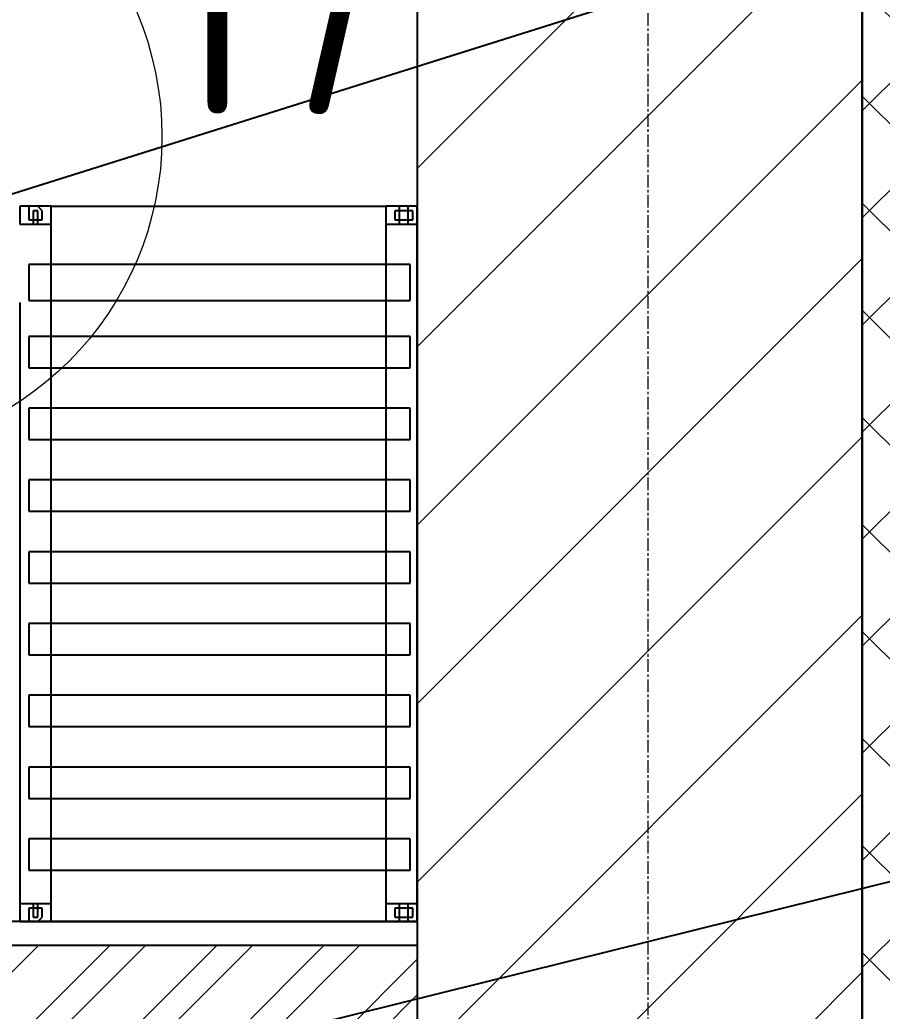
# Model space of a CAD drawing. Header units: millimetres. Extents: x -10178924 to 11692288, y -947381 to 58396.
# Drawn here: x 772346 to 773431, y -882212 to -880964 of the extents above; entities that cross this region are included whole.
import ezdxf
from ezdxf import colors
from ezdxf.entities.mleader import LeaderData, LeaderLine
from ezdxf.math import Vec2, Vec3

# ---------------------------------------------------------------- set-up
doc = ezdxf.new("R2010")
doc.units = ezdxf.units.MM
doc.linetypes.add('осевая', pattern=[50.8, 31.75, -6.35, 6.35, -6.35])
for name, color, linetype in [('_надписи канализация', 7, 'Continuous'), ('PDF _Марки помещений', 5, 'Continuous'), ('ВК_Выноски', 7, 'Continuous'), ('Стены внутр.1', 7, 'Continuous'), ('ТХ пищеблок новое 12.09', 252, 'Continuous')]:
    doc.layers.add(name, color=color, linetype=linetype)
for name, color, linetype, lineweight in [('Отделка СТЕН', 6, 'Continuous', 13), ('Перегородки', 162, 'Continuous', 9), ('Размеры осевые', 153, 'Continuous', 9), ('Стены.1', 7, 'Continuous', 25), ('ШТРИХОВКА', 252, 'Continuous', 15)]:
    doc.layers.add(name, color=color, linetype=linetype, lineweight=lineweight)
doc.styles.add('GOST-2.304_Type-B', font='GOST_Common.ttf')
doc.styles.add('ISOCPEUR', font='isocpeui.ttf', dxfattribs={"width": 0.9})

# ---------------------------------------------------------------- blocks, each defined once
blk = doc.blocks.new('_None')
blk = doc.blocks.new('A$C5282721b')
at = {"layer": 'Отделка СТЕН', "true_color": 0x000000, "transparency": 33554687}
h = blk.add_hatch(dxfattribs=at)
h.set_pattern_fill('ANSI37', color=18, scale=30)
h.set_pattern_definition([(45, (-41798992.71, -985532.45), (-67.3519209, 67.3519209), []), (135, (-41798992.71, -985532.45), (-67.3519209, -67.3519209), [])])
h.paths.add_polyline_path([(54269.391, 398.057), (54419.391, 398.057), (54419.391, -10916.943), (54269.391, -10916.943)])
at = {"layer": 'Перегородки', "lineweight": 20, "true_color": 0x000000, "transparency": 33554687}
h = blk.add_hatch(dxfattribs=at)
h.set_pattern_fill('ANSI32', color=18, scale=10)
h.set_pattern_definition([(45, (-2681.59, 241515.3), (-67.35192, 67.35192), []), (45, (-2636.69, 241515.3), (-67.35192, 67.35192), [])])
h.paths.add_polyline_path([(51123.735, -5559.958), (51003.735, -5559.958), (51003.735, -5660.061), (51123.735, -5660.061)])
h.paths.add_polyline_path([(51123.735, -3640.061), (53709.391, -3640.061), (53709.391, -3520.061), (51003.735, -3520.061), (51003.735, -4074.958), (51123.735, -4074.958)])
at = {"layer": 'ШТРИХОВКА', "ltscale": 100, "true_color": 0x000000, "transparency": 33554687}
h = blk.add_hatch(dxfattribs=at)
h.set_pattern_fill('ANSI31', color=18, scale=50)
h.set_pattern_definition([(45, (-79853.01, 26279.86), (-112.2532, 112.2532), [])])
h.paths.add_polyline_path([(54269.391, -3939.953), (54269.391, 398.057), (51072.983, 398.057), (51081.553, -161.943), (53709.571, -162.311), (53709.571, -3940.43)])
h.paths.add_polyline_path([(30340.503, -4591.943), (29940.503, -4591.943), (29940.683, -5161.423), (30340.683, -5161.423)])
h.paths.add_polyline_path([(29940.503, -3521.943), (30340.503, -3521.908), (30340.683, -162.311), (50990.793, -161.943), (51100, -161.943), (51100, 398.057), (29940.503, 398.057)])
at = {"layer": 'PDF _Марки помещений', "color": 18, "lineweight": 9, "true_color": 0x000000, "transparency": 33554687}
blk.add_circle((52988.215, -2502.233), 400.064, dxfattribs=at)
at = {"layer": 'Перегородки', "color": 18, "linetype": 'Continuous', "lineweight": 25, "true_color": 0x000000, "transparency": 33554687}
for p, q in [((53709.391, -3490.061), (52009.391, -3490.061)), ((53709.391, -3520.061), (51003.735, -3520.061))]:
    blk.add_line(p, q, dxfattribs=at)
at = {"layer": 'Размеры осевые', "color": 251, "linetype": 'осевая', "ltscale": 0.5, "transparency": 33554687}
blk.add_line((54000, -19000), (54000, 1500), dxfattribs=at)
at = {"layer": 'Стены внутр.1', "color": 18, "true_color": 0x000000, "transparency": 33554687}
blk.add_line((53709.391, -3383.387), (53709.391, -3533.387), dxfattribs=at)
at = {"layer": 'Стены.1', "color": 18, "linetype": 'Continuous', "true_color": 0x000000, "transparency": 33554687}
blk.add_line((54269.391, -3939.953), (54269.391, 308.057), dxfattribs=at)
at = {"layer": 'Стены.1', "color": 18, "linetype": 'Continuous', "true_color": 0x000000, "transparency": 33554687, "flags": 128}
for points in [[(54269.391, 398.057), (54269.391, -3939.953)], [(53709.391, -161.943), (53709.391, -3383.387)], [(53709.391, -3533.387), (53709.391, -3791.483)]]:
    blk.add_lwpolyline(points, dxfattribs=at)
at = {"layer": 'ТХ пищеблок новое 12.09', "transparency": 33554687}
for p, q in [((53209.391, -2590.061), (53209.391, -2612.636)), ((53248.897, -2590.061), (53209.391, -2590.061)), ((53226.322, -2590.061), (53220.679, -2590.061)), ((53220.679, -2590.061), (53220.679, -2595.705)), ((53231.966, -2590.061), (53226.322, -2590.061)), ((53226.322, -2590.061), (53226.322, -2590.061)), ((53226.322, -2590.061), (53226.322, -2590.061)), ((53226.322, -2590.061), (53226.322, -2590.061)), ((53226.322, -2590.061), (53226.322, -2590.061)), ((53226.322, -2590.061), (53226.322, -2590.061)), ((53226.322, -2590.061), (53226.322, -2590.061)), ((53226.322, -2590.061), (53226.322, -2590.061)), ((53226.322, -2590.061), (53226.322, -2590.061)), ((53237.61, -2595.705), (53231.966, -2590.061)), ((53231.966, -2590.061), (53231.966, -2590.061)), ((53231.966, -2590.061), (53231.966, -2590.061)), ((53231.966, -2590.061), (53231.966, -2590.061)), ((53231.966, -2590.061), (53231.966, -2590.061)), ((53231.966, -2590.061), (53231.966, -2590.061)), ((53231.966, -2590.061), (53231.966, -2590.061)), ((53231.966, -2590.061), (53231.966, -2590.061)), ((53231.966, -2590.061), (53231.966, -2590.061)), ((53248.897, -2612.636), (53248.897, -2590.061)), ((53248.897, -2590.061), (53669.885, -2590.061)), ((53669.885, -2590.061), (53669.885, -2612.636)), ((53709.391, -2590.061), (53669.885, -2590.061)), ((53692.46, -2590.061), (53686.816, -2590.061)), ((53686.816, -2590.061), (53686.816, -2590.061)), ((53686.816, -2590.061), (53686.816, -2590.061)), ((53686.816, -2590.061), (53686.816, -2590.061)), ((53686.816, -2590.061), (53686.816, -2590.061)), ((53686.816, -2590.061), (53686.816, -2590.061)), ((53686.816, -2590.061), (53686.816, -2595.705)), ((53698.104, -2590.061), (53692.46, -2590.061)), ((53692.46, -2590.061), (53692.46, -2590.061)), ((53692.46, -2590.061), (53692.46, -2590.061)), ((53692.46, -2590.061), (53692.46, -2590.061)), ((53692.46, -2590.061), (53692.46, -2590.061)), ((53692.46, -2590.061), (53692.46, -2590.061)), ((53692.46, -2590.061), (53692.46, -2590.061)), ((53692.46, -2590.061), (53692.46, -2590.061)), ((53692.46, -2590.061), (53692.46, -2590.061)), ((53698.104, -2595.705), (53698.104, -2590.061)), ((53698.104, -2590.061), (53698.104, -2590.061)), ((53698.104, -2590.061), (53698.104, -2590.061)), ((53698.104, -2590.061), (53698.104, -2590.061)), ((53709.391, -2612.636), (53709.391, -2590.061)), ((53220.679, -2595.705), (53220.679, -2595.705)), ((53220.679, -2595.705), (53220.679, -2595.705)), ((53220.679, -2595.705), (53220.679, -2595.705)), ((53220.679, -2595.705), (53220.679, -2595.705)), ((53220.679, -2595.705), (53220.679, -2595.705)), ((53220.679, -2595.705), (53220.679, -2595.705)), ((53220.679, -2595.705), (53220.679, -2595.705)), ((53220.679, -2595.705), (53220.679, -2595.705)), ((53220.679, -2595.705), (53220.679, -2595.705)), ((53220.679, -2595.705), (53220.679, -2595.705)), ((53220.679, -2595.705), (53220.679, -2601.349)), ((53220.679, -2601.349), (53220.679, -2601.349)), ((53220.679, -2601.349), (53220.679, -2601.349)), ((53220.679, -2601.349), (53220.679, -2601.349)), ((53220.679, -2601.349), (53220.679, -2601.349)), ((53220.679, -2601.349), (53220.679, -2601.349)), ((53220.679, -2601.349), (53220.679, -2601.349)), ((53220.679, -2601.349), (53220.679, -2601.349)), ((53220.679, -2601.349), (53220.679, -2606.992)), ((53231.966, -2595.705), (53226.322, -2595.705)), ((53226.322, -2595.705), (53226.322, -2595.705)), ((53226.322, -2595.705), (53226.322, -2595.705)), ((53226.322, -2595.705), (53226.322, -2595.705)), ((53226.322, -2595.705), (53226.322, -2595.705)), ((53226.322, -2595.705), (53226.322, -2595.705)), ((53226.322, -2595.705), (53226.322, -2595.705)), ((53226.322, -2595.705), (53226.322, -2595.705)), ((53226.322, -2595.705), (53226.322, -2595.705)), ((53226.322, -2595.705), (53226.322, -2595.705)), ((53226.322, -2595.705), (53226.322, -2595.705)), ((53226.322, -2595.705), (53226.322, -2595.705)), ((53226.322, -2595.705), (53226.322, -2595.705)), ((53226.322, -2595.705), (53226.322, -2595.705)), ((53226.322, -2595.705), (53226.322, -2595.705)), ((53226.322, -2595.705), (53226.322, -2595.705)), ((53226.322, -2595.705), (53226.322, -2601.349)), ((53226.322, -2601.349), (53226.322, -2601.349)), ((53226.322, -2601.349), (53226.322, -2601.349)), ((53226.322, -2601.349), (53226.322, -2601.349)), ((53226.322, -2601.349), (53226.322, -2601.349)), ((53226.322, -2601.349), (53226.322, -2601.349)), ((53226.322, -2601.349), (53226.322, -2601.349)), ((53226.322, -2601.349), (53226.322, -2601.349)), ((53226.322, -2601.349), (53226.322, -2601.349)), ((53226.322, -2601.349), (53226.322, -2601.349)), ((53226.322, -2601.349), (53226.322, -2601.349)), ((53226.322, -2601.349), (53226.322, -2601.349)), ((53226.322, -2601.349), (53226.322, -2601.349)), ((53226.322, -2601.349), (53226.322, -2601.349)), ((53226.322, -2601.349), (53226.322, -2601.349)), ((53226.322, -2601.349), (53226.322, -2601.349)), ((53226.322, -2601.349), (53226.322, -2601.349)), ((53226.322, -2601.349), (53226.322, -2601.349)), ((53226.322, -2601.349), (53226.322, -2601.349)), ((53226.322, -2601.349), (53226.322, -2606.992)), ((53231.966, -2601.349), (53231.966, -2595.705)), ((53231.966, -2595.705), (53231.966, -2595.705)), ((53231.966, -2595.705), (53231.966, -2595.705)), ((53231.966, -2595.705), (53231.966, -2595.705)), ((53231.966, -2595.705), (53231.966, -2595.705)), ((53231.966, -2595.705), (53231.966, -2595.705)), ((53231.966, -2595.705), (53231.966, -2595.705)), ((53231.966, -2595.705), (53231.966, -2595.705)), ((53231.966, -2595.705), (53231.966, -2595.705)), ((53231.966, -2595.705), (53231.966, -2595.705)), ((53231.966, -2595.705), (53231.966, -2595.705)), ((53231.966, -2595.705), (53231.966, -2595.705)), ((53231.966, -2595.705), (53231.966, -2595.705)), ((53231.966, -2595.705), (53231.966, -2595.705)), ((53231.966, -2595.705), (53231.966, -2595.705)), ((53231.966, -2601.349), (53231.966, -2601.349)), ((53231.966, -2601.349), (53231.966, -2601.349)), ((53231.966, -2601.349), (53231.966, -2601.349)), ((53231.966, -2601.349), (53231.966, -2601.349)), ((53231.966, -2601.349), (53231.966, -2601.349)), ((53231.966, -2601.349), (53231.966, -2601.349)), ((53231.966, -2601.349), (53231.966, -2601.349)), ((53231.966, -2601.349), (53231.966, -2601.349)), ((53231.966, -2606.992), (53231.966, -2601.349)), ((53231.966, -2601.349), (53231.966, -2601.349)), ((53231.966, -2601.349), (53231.966, -2601.349)), ((53231.966, -2601.349), (53231.966, -2601.349)), ((53231.966, -2601.349), (53231.966, -2601.349)), ((53231.966, -2601.349), (53231.966, -2601.349)), ((53231.966, -2601.349), (53231.966, -2601.349)), ((53231.966, -2601.349), (53231.966, -2601.349)), ((53231.966, -2601.349), (53231.966, -2601.349)), ((53231.966, -2601.349), (53231.966, -2601.349)), ((53231.966, -2601.349), (53231.966, -2601.349)), ((53237.61, -2601.349), (53237.61, -2595.705)), ((53237.61, -2595.705), (53237.61, -2595.705)), ((53237.61, -2595.705), (53237.61, -2595.705)), ((53237.61, -2595.705), (53237.61, -2595.705)), ((53237.61, -2595.705), (53237.61, -2595.705)), ((53237.61, -2595.705), (53237.61, -2595.705)), ((53237.61, -2595.705), (53237.61, -2595.705)), ((53237.61, -2595.705), (53237.61, -2595.705)), ((53237.61, -2595.705), (53237.61, -2595.705)), ((53237.61, -2595.705), (53237.61, -2595.705)), ((53237.61, -2595.705), (53237.61, -2595.705)), ((53237.61, -2601.349), (53237.61, -2601.349)), ((53237.61, -2601.349), (53237.61, -2601.349)), ((53237.61, -2601.349), (53237.61, -2601.349)), ((53237.61, -2606.992), (53237.61, -2601.349)), ((53237.61, -2601.349), (53237.61, -2601.349)), ((53237.61, -2601.349), (53237.61, -2601.349)), ((53237.61, -2601.349), (53237.61, -2601.349)), ((53237.61, -2601.349), (53237.61, -2601.349)), ((53686.816, -2595.705), (53681.173, -2595.705)), ((53681.173, -2595.705), (53681.173, -2595.705)), ((53681.173, -2595.705), (53681.173, -2595.705)), ((53681.173, -2595.705), (53681.173, -2595.705)), ((53681.173, -2595.705), (53681.173, -2595.705)), ((53681.173, -2595.705), (53681.173, -2595.705)), ((53681.173, -2595.705), (53681.173, -2601.349)), ((53681.173, -2601.349), (53681.173, -2601.349)), ((53681.173, -2601.349), (53681.173, -2601.349)), ((53681.173, -2601.349), (53681.173, -2601.349)), ((53681.173, -2601.349), (53681.173, -2601.349)), ((53681.173, -2601.349), (53681.173, -2601.349)), ((53681.173, -2601.349), (53681.173, -2601.349)), ((53681.173, -2601.349), (53681.173, -2601.349)), ((53681.173, -2601.349), (53681.173, -2606.992)), ((53692.46, -2595.705), (53686.816, -2595.705)), ((53686.816, -2595.705), (53686.816, -2595.705)), ((53686.816, -2595.705), (53686.816, -2595.705)), ((53686.816, -2595.705), (53686.816, -2595.705)), ((53686.816, -2595.705), (53686.816, -2595.705)), ((53686.816, -2595.705), (53686.816, -2595.705)), ((53686.816, -2595.705), (53686.816, -2595.705)), ((53686.816, -2595.705), (53686.816, -2595.705)), ((53686.816, -2595.705), (53686.816, -2601.349)), ((53686.816, -2595.705), (53686.816, -2595.705)), ((53686.816, -2595.705), (53686.816, -2595.705)), ((53686.816, -2595.705), (53686.816, -2595.705)), ((53686.816, -2595.705), (53686.816, -2595.705)), ((53686.816, -2601.349), (53686.816, -2601.349)), ((53686.816, -2601.349), (53686.816, -2601.349)), ((53686.816, -2601.349), (53686.816, -2601.349)), ((53686.816, -2601.349), (53686.816, -2601.349)), ((53686.816, -2601.349), (53686.816, -2601.349)), ((53686.816, -2601.349), (53686.816, -2601.349)), ((53686.816, -2601.349), (53686.816, -2601.349)), ((53686.816, -2601.349), (53686.816, -2601.349)), ((53686.816, -2601.349), (53686.816, -2601.349)), ((53686.816, -2601.349), (53686.816, -2601.349)), ((53686.816, -2601.349), (53686.816, -2601.349)), ((53686.816, -2601.349), (53686.816, -2601.349)), ((53686.816, -2601.349), (53686.816, -2601.349)), ((53686.816, -2601.349), (53686.816, -2601.349)), ((53686.816, -2601.349), (53686.816, -2601.349)), ((53686.816, -2601.349), (53686.816, -2601.349)), ((53686.816, -2601.349), (53686.816, -2601.349)), ((53686.816, -2601.349), (53686.816, -2601.349)), ((53686.816, -2601.349), (53686.816, -2606.992)), ((53698.104, -2595.705), (53692.46, -2595.705)), ((53692.46, -2595.705), (53692.46, -2595.705)), ((53692.46, -2595.705), (53692.46, -2595.705)), ((53692.46, -2595.705), (53692.46, -2595.705)), ((53692.46, -2595.705), (53692.46, -2595.705)), ((53692.46, -2595.705), (53692.46, -2595.705)), ((53692.46, -2595.705), (53692.46, -2595.705)), ((53692.46, -2595.705), (53692.46, -2595.705)), ((53692.46, -2595.705), (53692.46, -2595.705)), ((53692.46, -2595.705), (53692.46, -2595.705)), ((53692.46, -2595.705), (53692.46, -2595.705)), ((53692.46, -2595.705), (53692.46, -2595.705)), ((53692.46, -2595.705), (53692.46, -2595.705)), ((53692.46, -2595.705), (53692.46, -2595.705)), ((53692.46, -2595.705), (53692.46, -2595.705)), ((53692.46, -2595.705), (53692.46, -2595.705)), ((53692.46, -2595.705), (53692.46, -2595.705)), ((53692.46, -2595.705), (53692.46, -2595.705)), ((53698.104, -2601.349), (53698.104, -2595.705)), ((53698.104, -2595.705), (53698.104, -2595.705)), ((53698.104, -2595.705), (53698.104, -2595.705)), ((53698.104, -2595.705), (53698.104, -2595.705)), ((53698.104, -2595.705), (53698.104, -2595.705)), ((53703.748, -2595.705), (53698.104, -2595.705)), ((53698.104, -2595.705), (53698.104, -2595.705)), ((53698.104, -2595.705), (53698.104, -2595.705)), ((53698.104, -2595.705), (53698.104, -2595.705)), ((53698.104, -2595.705), (53698.104, -2595.705)), ((53698.104, -2595.705), (53698.104, -2595.705)), ((53698.104, -2595.705), (53698.104, -2595.705)), ((53698.104, -2601.349), (53698.104, -2601.349)), ((53698.104, -2601.349), (53698.104, -2601.349)), ((53698.104, -2601.349), (53698.104, -2601.349)), ((53698.104, -2601.349), (53698.104, -2601.349)), ((53698.104, -2601.349), (53698.104, -2601.349)), ((53698.104, -2601.349), (53698.104, -2601.349)), ((53698.104, -2601.349), (53698.104, -2601.349)), ((53698.104, -2601.349), (53698.104, -2601.349)), ((53698.104, -2606.992), (53698.104, -2601.349)), ((53698.104, -2601.349), (53698.104, -2601.349)), ((53698.104, -2601.349), (53698.104, -2601.349)), ((53698.104, -2601.349), (53698.104, -2601.349)), ((53698.104, -2601.349), (53698.104, -2601.349)), ((53698.104, -2601.349), (53698.104, -2601.349)), ((53698.104, -2601.349), (53698.104, -2601.349)), ((53698.104, -2601.349), (53698.104, -2601.349)), ((53698.104, -2601.349), (53698.104, -2601.349)), ((53698.104, -2601.349), (53698.104, -2601.349)), ((53698.104, -2601.349), (53698.104, -2601.349)), ((53703.748, -2601.349), (53703.748, -2595.705)), ((53703.748, -2595.705), (53703.748, -2595.705)), ((53703.748, -2595.705), (53703.748, -2595.705)), ((53703.748, -2595.705), (53703.748, -2595.705)), ((53703.748, -2601.349), (53703.748, -2601.349)), ((53703.748, -2601.349), (53703.748, -2601.349)), ((53703.748, -2601.349), (53703.748, -2601.349)), ((53703.748, -2606.992), (53703.748, -2601.349)), ((53703.748, -2601.349), (53703.748, -2601.349)), ((53703.748, -2601.349), (53703.748, -2601.349)), ((53703.748, -2601.349), (53703.748, -2601.349)), ((53703.748, -2601.349), (53703.748, -2601.349)), ((53209.391, -2612.636), (53248.897, -2612.636)), ((53220.679, -2606.992), (53220.679, -2606.992)), ((53220.679, -2606.992), (53220.679, -2606.992)), ((53220.679, -2606.992), (53220.679, -2606.992)), ((53220.679, -2606.992), (53220.679, -2606.992)), ((53220.679, -2606.992), (53220.679, -2606.992)), ((53220.679, -2606.992), (53220.679, -2606.992)), ((53220.679, -2606.992), (53220.679, -2606.992)), ((53220.679, -2606.992), (53220.679, -2606.992)), ((53220.679, -2606.992), (53220.679, -2606.992)), ((53220.679, -2606.992), (53220.679, -2606.992)), ((53220.679, -2606.992), (53226.322, -2606.992)), ((53226.322, -2606.992), (53226.322, -2606.992)), ((53226.322, -2606.992), (53226.322, -2606.992)), ((53226.322, -2606.992), (53226.322, -2606.992)), ((53226.322, -2606.992), (53226.322, -2606.992)), ((53226.322, -2606.992), (53226.322, -2606.992)), ((53226.322, -2606.992), (53226.322, -2606.992)), ((53226.322, -2606.992), (53226.322, -2606.992)), ((53226.322, -2606.992), (53226.322, -2606.992)), ((53226.322, -2606.992), (53226.322, -2606.992)), ((53226.322, -2606.992), (53226.322, -2606.992)), ((53226.322, -2606.992), (53226.322, -2606.992)), ((53226.322, -2606.992), (53226.322, -2606.992)), ((53226.322, -2606.992), (53226.322, -2606.992)), ((53226.322, -2606.992), (53231.966, -2606.992)), ((53226.322, -2606.992), (53226.322, -2612.636)), ((53226.322, -2612.636), (53226.322, -2612.636)), ((53226.322, -2612.636), (53226.322, -2612.636)), ((53226.322, -2612.636), (53226.322, -2612.636)), ((53226.322, -2612.636), (53226.322, -2612.636)), ((53226.322, -2612.636), (53226.322, -2612.636)), ((53226.322, -2612.636), (53226.322, -2612.636)), ((53226.322, -2612.636), (53226.322, -2612.636)), ((53226.322, -2612.636), (53231.966, -2612.636)), ((53231.966, -2606.992), (53231.966, -2606.992)), ((53231.966, -2606.992), (53231.966, -2606.992)), ((53231.966, -2606.992), (53231.966, -2606.992)), ((53231.966, -2606.992), (53231.966, -2606.992)), ((53231.966, -2606.992), (53231.966, -2606.992)), ((53231.966, -2606.992), (53231.966, -2606.992)), ((53231.966, -2606.992), (53231.966, -2606.992)), ((53231.966, -2606.992), (53231.966, -2606.992)), ((53231.966, -2606.992), (53231.966, -2606.992)), ((53231.966, -2606.992), (53231.966, -2606.992)), ((53231.966, -2606.992), (53231.966, -2606.992)), ((53231.966, -2606.992), (53231.966, -2606.992)), ((53231.966, -2612.636), (53231.966, -2606.992)), ((53231.966, -2606.992), (53231.966, -2606.992)), ((53231.966, -2606.992), (53237.61, -2606.992)), ((53231.966, -2612.636), (53231.966, -2612.636)), ((53231.966, -2612.636), (53231.966, -2612.636)), ((53231.966, -2612.636), (53231.966, -2612.636)), ((53231.966, -2612.636), (53231.966, -2612.636)), ((53231.966, -2612.636), (53231.966, -2612.636)), ((53231.966, -2612.636), (53231.966, -2612.636)), ((53237.61, -2606.992), (53237.61, -2606.992)), ((53237.61, -2606.992), (53237.61, -2606.992)), ((53237.61, -2606.992), (53237.61, -2606.992)), ((53237.61, -2606.992), (53237.61, -2606.992)), ((53237.61, -2606.992), (53237.61, -2606.992)), ((53237.61, -2606.992), (53237.61, -2606.992)), ((53237.61, -2606.992), (53237.61, -2606.992)), ((53237.61, -2606.992), (53237.61, -2606.992)), ((53237.61, -2606.992), (53237.61, -2606.992)), ((53248.897, -3467.487), (53248.897, -2612.636)), ((53669.885, -2612.636), (53709.391, -2612.636)), ((53669.885, -2612.636), (53669.885, -3467.487)), ((53681.173, -2606.992), (53681.173, -2606.992)), ((53681.173, -2606.992), (53681.173, -2606.992)), ((53681.173, -2606.992), (53681.173, -2606.992)), ((53681.173, -2606.992), (53681.173, -2606.992)), ((53681.173, -2606.992), (53686.816, -2606.992)), ((53686.816, -2606.992), (53686.816, -2606.992)), ((53686.816, -2606.992), (53686.816, -2606.992)), ((53686.816, -2606.992), (53686.816, -2606.992)), ((53686.816, -2606.992), (53686.816, -2606.992)), ((53686.816, -2606.992), (53686.816, -2606.992)), ((53686.816, -2606.992), (53692.46, -2606.992)), ((53686.816, -2606.992), (53686.816, -2606.992)), ((53686.816, -2606.992), (53686.816, -2606.992)), ((53686.816, -2606.992), (53686.816, -2606.992)), ((53686.816, -2606.992), (53686.816, -2606.992)), ((53686.816, -2606.992), (53686.816, -2606.992)), ((53686.816, -2606.992), (53686.816, -2606.992)), ((53686.816, -2606.992), (53686.816, -2612.636)), ((53686.816, -2612.636), (53686.816, -2612.636)), ((53686.816, -2612.636), (53686.816, -2612.636)), ((53686.816, -2612.636), (53686.816, -2612.636)), ((53686.816, -2612.636), (53692.46, -2612.636)), ((53692.46, -2606.992), (53692.46, -2606.992)), ((53692.46, -2606.992), (53692.46, -2606.992)), ((53692.46, -2606.992), (53692.46, -2606.992)), ((53692.46, -2606.992), (53692.46, -2606.992)), ((53692.46, -2606.992), (53692.46, -2606.992)), ((53692.46, -2606.992), (53692.46, -2606.992)), ((53692.46, -2606.992), (53692.46, -2606.992)), ((53692.46, -2606.992), (53692.46, -2606.992)), ((53692.46, -2606.992), (53692.46, -2606.992)), ((53692.46, -2606.992), (53692.46, -2606.992)), ((53692.46, -2606.992), (53692.46, -2606.992)), ((53692.46, -2606.992), (53692.46, -2606.992)), ((53692.46, -2606.992), (53692.46, -2606.992)), ((53692.46, -2606.992), (53692.46, -2606.992)), ((53692.46, -2606.992), (53692.46, -2606.992)), ((53692.46, -2606.992), (53692.46, -2606.992)), ((53692.46, -2606.992), (53692.46, -2606.992)), ((53692.46, -2606.992), (53698.104, -2606.992)), ((53692.46, -2612.636), (53692.46, -2612.636)), ((53692.46, -2612.636), (53692.46, -2612.636)), ((53692.46, -2612.636), (53692.46, -2612.636)), ((53692.46, -2612.636), (53692.46, -2612.636)), ((53692.46, -2612.636), (53692.46, -2612.636)), ((53692.46, -2612.636), (53692.46, -2612.636)), ((53692.46, -2612.636), (53692.46, -2612.636)), ((53692.46, -2612.636), (53692.46, -2612.636)), ((53692.46, -2612.636), (53698.104, -2612.636)), ((53698.104, -2606.992), (53698.104, -2606.992)), ((53698.104, -2606.992), (53698.104, -2606.992)), ((53698.104, -2612.636), (53698.104, -2606.992)), ((53698.104, -2606.992), (53698.104, -2606.992)), ((53698.104, -2606.992), (53698.104, -2606.992)), ((53698.104, -2606.992), (53698.104, -2606.992)), ((53698.104, -2606.992), (53698.104, -2606.992)), ((53698.104, -2606.992), (53698.104, -2606.992)), ((53698.104, -2606.992), (53698.104, -2606.992)), ((53698.104, -2606.992), (53698.104, -2606.992)), ((53698.104, -2606.992), (53698.104, -2606.992)), ((53698.104, -2606.992), (53703.748, -2606.992)), ((53698.104, -2612.636), (53698.104, -2612.636)), ((53703.748, -2606.992), (53703.748, -2606.992)), ((53703.748, -2606.992), (53703.748, -2606.992)), ((53709.391, -3467.487), (53709.391, -2612.636)), ((53709.391, -3467.487), (53709.391, -2612.636)), ((53700.393, -2663.43), (53220.679, -2663.43)), ((53220.679, -2663.43), (53220.679, -2708.579)), ((53700.393, -2708.579), (53700.393, -2663.43)), ((53209.391, -2711.23), (53209.391, -3467.487)), ((53220.679, -2708.579), (53700.393, -2708.579)), ((53700.393, -2753.729), (53220.679, -2753.729)), ((53220.679, -2753.729), (53220.679, -2793.235)), ((53700.393, -2793.235), (53700.393, -2753.729)), ((53220.679, -2793.235), (53700.393, -2793.235)), ((53700.393, -2844.028), (53220.679, -2844.028)), ((53220.679, -2844.028), (53220.679, -2883.534)), ((53700.393, -2883.534), (53700.393, -2844.028)), ((53220.679, -2883.534), (53700.393, -2883.534)), ((53700.393, -2934.327), (53220.679, -2934.327)), ((53220.679, -2934.327), (53220.679, -2973.833)), ((53700.393, -2973.833), (53700.393, -2934.327)), ((53220.679, -2973.833), (53700.393, -2973.833)), ((53700.393, -3024.626), (53220.679, -3024.626)), ((53220.679, -3024.626), (53220.679, -3064.132)), ((53700.393, -3064.132), (53700.393, -3024.626)), ((53220.679, -3064.132), (53700.393, -3064.132)), ((53700.393, -3114.926), (53220.679, -3114.926)), ((53220.679, -3114.926), (53220.679, -3154.432)), ((53700.393, -3154.432), (53700.393, -3114.926)), ((53220.679, -3154.432), (53700.393, -3154.432)), ((53700.393, -3205.225), (53220.679, -3205.225)), ((53220.679, -3205.225), (53220.679, -3244.731)), ((53700.393, -3244.731), (53700.393, -3205.225)), ((53220.679, -3244.731), (53700.393, -3244.731)), ((53700.393, -3295.524), (53220.679, -3295.524)), ((53220.679, -3295.524), (53220.679, -3335.03)), ((53700.393, -3335.03), (53700.393, -3295.524)), ((53220.679, -3335.03), (53700.393, -3335.03)), ((53700.393, -3385.823), (53220.679, -3385.823)), ((53220.679, -3385.823), (53220.679, -3425.329)), ((53700.393, -3425.329), (53700.393, -3385.823)), ((53220.679, -3425.329), (53700.393, -3425.329)), ((53209.391, -3467.487), (53209.391, -3490.061)), ((53248.897, -3467.487), (53209.391, -3467.487)), ((53231.966, -3467.487), (53226.322, -3467.487)), ((53226.322, -3467.487), (53226.322, -3467.487)), ((53226.322, -3467.487), (53226.322, -3467.487)), ((53226.322, -3467.487), (53226.322, -3467.487)), ((53226.322, -3467.487), (53226.322, -3467.487)), ((53226.322, -3467.487), (53226.322, -3467.487)), ((53226.322, -3467.487), (53226.322, -3467.487)), ((53226.322, -3467.487), (53226.322, -3467.487)), ((53226.322, -3467.487), (53226.322, -3473.13)), ((53231.966, -3473.13), (53231.966, -3467.487)), ((53231.966, -3467.487), (53231.966, -3467.487)), ((53231.966, -3467.487), (53231.966, -3467.487)), ((53231.966, -3467.487), (53231.966, -3467.487)), ((53231.966, -3467.487), (53231.966, -3467.487)), ((53231.966, -3467.487), (53231.966, -3467.487)), ((53231.966, -3467.487), (53231.966, -3467.487)), ((53248.897, -3490.061), (53248.897, -3467.487)), ((53669.885, -3467.487), (53669.885, -3490.061)), ((53709.391, -3467.487), (53669.885, -3467.487)), ((53692.46, -3467.487), (53686.816, -3467.487)), ((53686.816, -3467.487), (53686.816, -3467.487)), ((53686.816, -3467.487), (53686.816, -3467.487)), ((53686.816, -3467.487), (53686.816, -3467.487)), ((53686.816, -3467.487), (53686.816, -3473.13)), ((53698.104, -3467.487), (53692.46, -3467.487)), ((53692.46, -3467.487), (53692.46, -3467.487)), ((53692.46, -3467.487), (53692.46, -3467.487)), ((53692.46, -3467.487), (53692.46, -3467.487)), ((53692.46, -3467.487), (53692.46, -3467.487)), ((53692.46, -3467.487), (53692.46, -3467.487)), ((53692.46, -3467.487), (53692.46, -3467.487)), ((53692.46, -3467.487), (53692.46, -3467.487)), ((53692.46, -3467.487), (53692.46, -3467.487)), ((53698.104, -3473.13), (53698.104, -3467.487)), ((53698.104, -3467.487), (53698.104, -3467.487)), ((53709.391, -3490.061), (53709.391, -3467.487)), ((53226.322, -3473.13), (53220.679, -3473.13)), ((53220.679, -3473.13), (53220.679, -3473.13)), ((53220.679, -3473.13), (53220.679, -3473.13)), ((53220.679, -3473.13), (53220.679, -3473.13)), ((53220.679, -3473.13), (53220.679, -3473.13)), ((53220.679, -3473.13), (53220.679, -3473.13)), ((53220.679, -3473.13), (53220.679, -3473.13)), ((53220.679, -3473.13), (53220.679, -3473.13)), ((53220.679, -3473.13), (53220.679, -3473.13)), ((53220.679, -3473.13), (53220.679, -3473.13)), ((53220.679, -3473.13), (53220.679, -3478.774)), ((53220.679, -3478.774), (53220.679, -3478.774)), ((53220.679, -3478.774), (53220.679, -3478.774)), ((53220.679, -3478.774), (53220.679, -3478.774)), ((53220.679, -3478.774), (53220.679, -3478.774)), ((53220.679, -3478.774), (53220.679, -3478.774)), ((53220.679, -3478.774), (53220.679, -3478.774)), ((53220.679, -3478.774), (53220.679, -3478.774)), ((53220.679, -3478.774), (53220.679, -3478.774)), ((53220.679, -3478.774), (53220.679, -3484.418)), ((53231.966, -3473.13), (53226.322, -3473.13)), ((53226.322, -3473.13), (53226.322, -3473.13)), ((53226.322, -3473.13), (53226.322, -3473.13)), ((53226.322, -3473.13), (53226.322, -3473.13)), ((53226.322, -3473.13), (53226.322, -3473.13)), ((53226.322, -3473.13), (53226.322, -3473.13)), ((53226.322, -3473.13), (53226.322, -3473.13)), ((53226.322, -3473.13), (53226.322, -3473.13)), ((53226.322, -3473.13), (53226.322, -3473.13)), ((53226.322, -3473.13), (53226.322, -3473.13)), ((53226.322, -3473.13), (53226.322, -3473.13)), ((53226.322, -3473.13), (53226.322, -3473.13)), ((53226.322, -3473.13), (53226.322, -3473.13)), ((53226.322, -3473.13), (53226.322, -3473.13)), ((53226.322, -3473.13), (53226.322, -3478.774)), ((53226.322, -3478.774), (53226.322, -3478.774)), ((53226.322, -3478.774), (53226.322, -3478.774)), ((53226.322, -3478.774), (53226.322, -3478.774)), ((53226.322, -3478.774), (53226.322, -3478.774)), ((53226.322, -3478.774), (53226.322, -3478.774)), ((53226.322, -3478.774), (53226.322, -3478.774)), ((53226.322, -3478.774), (53226.322, -3478.774)), ((53226.322, -3478.774), (53226.322, -3478.774)), ((53226.322, -3478.774), (53226.322, -3478.774)), ((53226.322, -3478.774), (53226.322, -3478.774)), ((53226.322, -3478.774), (53226.322, -3478.774)), ((53226.322, -3478.774), (53226.322, -3478.774)), ((53226.322, -3478.774), (53226.322, -3478.774)), ((53226.322, -3478.774), (53226.322, -3478.774)), ((53226.322, -3478.774), (53226.322, -3478.774)), ((53226.322, -3478.774), (53226.322, -3478.774)), ((53226.322, -3478.774), (53226.322, -3478.774)), ((53226.322, -3478.774), (53226.322, -3484.418)), ((53231.966, -3478.774), (53231.966, -3473.13)), ((53231.966, -3473.13), (53231.966, -3473.13)), ((53231.966, -3473.13), (53231.966, -3473.13)), ((53231.966, -3473.13), (53231.966, -3473.13)), ((53231.966, -3473.13), (53231.966, -3473.13)), ((53231.966, -3473.13), (53231.966, -3473.13)), ((53231.966, -3473.13), (53231.966, -3473.13)), ((53231.966, -3473.13), (53231.966, -3473.13)), ((53231.966, -3473.13), (53231.966, -3473.13)), ((53231.966, -3473.13), (53231.966, -3473.13)), ((53231.966, -3473.13), (53231.966, -3473.13)), ((53231.966, -3473.13), (53231.966, -3473.13)), ((53231.966, -3473.13), (53231.966, -3473.13)), ((53237.61, -3473.13), (53231.966, -3473.13)), ((53231.966, -3473.13), (53231.966, -3473.13)), ((53231.966, -3478.774), (53231.966, -3478.774)), ((53231.966, -3478.774), (53231.966, -3478.774)), ((53231.966, -3478.774), (53231.966, -3478.774)), ((53231.966, -3478.774), (53231.966, -3478.774)), ((53231.966, -3478.774), (53231.966, -3478.774)), ((53231.966, -3478.774), (53231.966, -3478.774)), ((53231.966, -3478.774), (53231.966, -3478.774)), ((53231.966, -3478.774), (53231.966, -3478.774)), ((53231.966, -3478.774), (53231.966, -3478.774)), ((53231.966, -3478.774), (53231.966, -3478.774)), ((53231.966, -3484.418), (53231.966, -3478.774)), ((53231.966, -3478.774), (53231.966, -3478.774)), ((53231.966, -3478.774), (53231.966, -3478.774)), ((53231.966, -3478.774), (53231.966, -3478.774)), ((53231.966, -3478.774), (53231.966, -3478.774)), ((53231.966, -3478.774), (53231.966, -3478.774)), ((53231.966, -3478.774), (53231.966, -3478.774)), ((53231.966, -3478.774), (53231.966, -3478.774)), ((53237.61, -3478.774), (53237.61, -3473.13)), ((53237.61, -3473.13), (53237.61, -3473.13)), ((53237.61, -3473.13), (53237.61, -3473.13)), ((53237.61, -3473.13), (53237.61, -3473.13)), ((53237.61, -3473.13), (53237.61, -3473.13)), ((53237.61, -3473.13), (53237.61, -3473.13)), ((53237.61, -3473.13), (53237.61, -3473.13)), ((53237.61, -3473.13), (53237.61, -3473.13)), ((53237.61, -3473.13), (53237.61, -3473.13)), ((53237.61, -3478.774), (53237.61, -3478.774)), ((53237.61, -3478.774), (53237.61, -3478.774)), ((53237.61, -3478.774), (53237.61, -3478.774)), ((53237.61, -3478.774), (53237.61, -3478.774)), ((53237.61, -3478.774), (53237.61, -3478.774)), ((53237.61, -3484.418), (53237.61, -3478.774)), ((53237.61, -3478.774), (53237.61, -3478.774)), ((53237.61, -3478.774), (53237.61, -3478.774)), ((53237.61, -3478.774), (53237.61, -3478.774)), ((53686.816, -3473.13), (53681.173, -3473.13)), ((53681.173, -3473.13), (53681.173, -3473.13)), ((53681.173, -3473.13), (53681.173, -3473.13)), ((53681.173, -3473.13), (53681.173, -3473.13)), ((53681.173, -3473.13), (53681.173, -3478.774)), ((53681.173, -3478.774), (53681.173, -3478.774)), ((53681.173, -3478.774), (53681.173, -3478.774)), ((53681.173, -3478.774), (53681.173, -3478.774)), ((53681.173, -3478.774), (53681.173, -3478.774)), ((53681.173, -3478.774), (53681.173, -3478.774)), ((53681.173, -3478.774), (53681.173, -3478.774)), ((53681.173, -3478.774), (53681.173, -3478.774)), ((53681.173, -3478.774), (53681.173, -3478.774)), ((53681.173, -3478.774), (53681.173, -3484.418)), ((53692.46, -3473.13), (53686.816, -3473.13)), ((53686.816, -3473.13), (53686.816, -3473.13)), ((53686.816, -3473.13), (53686.816, -3473.13)), ((53686.816, -3473.13), (53686.816, -3473.13)), ((53686.816, -3473.13), (53686.816, -3473.13)), ((53686.816, -3473.13), (53686.816, -3473.13)), ((53686.816, -3473.13), (53686.816, -3478.774)), ((53686.816, -3473.13), (53686.816, -3473.13)), ((53686.816, -3473.13), (53686.816, -3473.13)), ((53686.816, -3473.13), (53686.816, -3473.13)), ((53686.816, -3473.13), (53686.816, -3473.13)), ((53686.816, -3473.13), (53686.816, -3473.13)), ((53686.816, -3473.13), (53686.816, -3473.13)), ((53686.816, -3478.774), (53686.816, -3478.774)), ((53686.816, -3478.774), (53686.816, -3478.774)), ((53686.816, -3478.774), (53686.816, -3478.774)), ((53686.816, -3478.774), (53686.816, -3478.774)), ((53686.816, -3478.774), (53686.816, -3478.774)), ((53686.816, -3478.774), (53686.816, -3478.774)), ((53686.816, -3478.774), (53686.816, -3478.774)), ((53686.816, -3478.774), (53686.816, -3478.774)), ((53686.816, -3478.774), (53686.816, -3478.774)), ((53686.816, -3478.774), (53686.816, -3478.774)), ((53686.816, -3478.774), (53686.816, -3478.774)), ((53686.816, -3478.774), (53686.816, -3478.774)), ((53686.816, -3478.774), (53686.816, -3478.774)), ((53686.816, -3478.774), (53686.816, -3478.774)), ((53686.816, -3478.774), (53686.816, -3478.774)), ((53686.816, -3478.774), (53686.816, -3478.774)), ((53686.816, -3478.774), (53686.816, -3478.774)), ((53686.816, -3478.774), (53686.816, -3484.418)), ((53698.104, -3473.13), (53692.46, -3473.13)), ((53692.46, -3473.13), (53692.46, -3473.13)), ((53692.46, -3473.13), (53692.46, -3473.13)), ((53692.46, -3473.13), (53692.46, -3473.13)), ((53692.46, -3473.13), (53692.46, -3473.13)), ((53692.46, -3473.13), (53692.46, -3473.13)), ((53692.46, -3473.13), (53692.46, -3473.13)), ((53692.46, -3473.13), (53692.46, -3473.13)), ((53692.46, -3473.13), (53692.46, -3473.13)), ((53692.46, -3473.13), (53692.46, -3473.13)), ((53692.46, -3473.13), (53692.46, -3473.13)), ((53692.46, -3473.13), (53692.46, -3473.13)), ((53692.46, -3473.13), (53692.46, -3473.13)), ((53692.46, -3473.13), (53692.46, -3473.13)), ((53692.46, -3473.13), (53692.46, -3473.13)), ((53692.46, -3473.13), (53692.46, -3473.13)), ((53692.46, -3473.13), (53692.46, -3473.13)), ((53692.46, -3473.13), (53692.46, -3473.13)), ((53698.104, -3478.774), (53698.104, -3473.13)), ((53698.104, -3473.13), (53698.104, -3473.13)), ((53698.104, -3473.13), (53698.104, -3473.13)), ((53703.747, -3473.13), (53698.104, -3473.13)), ((53698.104, -3473.13), (53698.104, -3473.13)), ((53698.104, -3473.13), (53698.104, -3473.13)), ((53698.104, -3473.13), (53698.104, -3473.13)), ((53698.104, -3473.13), (53698.104, -3473.13)), ((53698.104, -3473.13), (53698.104, -3473.13)), ((53698.104, -3473.13), (53698.104, -3473.13)), ((53698.104, -3473.13), (53698.104, -3473.13)), ((53698.104, -3473.13), (53698.104, -3473.13)), ((53698.104, -3478.774), (53698.104, -3478.774)), ((53698.104, -3478.774), (53698.104, -3478.774)), ((53698.104, -3478.774), (53698.104, -3478.774)), ((53698.104, -3478.774), (53698.104, -3478.774)), ((53698.104, -3478.774), (53698.104, -3478.774)), ((53698.104, -3478.774), (53698.104, -3478.774)), ((53698.104, -3478.774), (53698.104, -3478.774)), ((53698.104, -3478.774), (53698.104, -3478.774)), ((53698.104, -3478.774), (53698.104, -3478.774)), ((53698.104, -3478.774), (53698.104, -3478.774)), ((53698.104, -3484.418), (53698.104, -3478.774)), ((53698.104, -3478.774), (53698.104, -3478.774)), ((53698.104, -3478.774), (53698.104, -3478.774)), ((53698.104, -3478.774), (53698.104, -3478.774)), ((53698.104, -3478.774), (53698.104, -3478.774)), ((53698.104, -3478.774), (53698.104, -3478.774)), ((53698.104, -3478.774), (53698.104, -3478.774)), ((53698.104, -3478.774), (53698.104, -3478.774)), ((53703.747, -3478.774), (53703.747, -3473.13)), ((53703.747, -3473.13), (53703.747, -3473.13)), ((53703.747, -3478.774), (53703.747, -3478.774)), ((53703.747, -3478.774), (53703.747, -3478.774)), ((53703.747, -3478.774), (53703.747, -3478.774)), ((53703.747, -3478.774), (53703.747, -3478.774)), ((53703.747, -3478.774), (53703.747, -3478.774)), ((53703.747, -3484.418), (53703.747, -3478.774)), ((53703.747, -3478.774), (53703.747, -3478.774)), ((53703.747, -3478.774), (53703.747, -3478.774)), ((53703.747, -3478.774), (53703.747, -3478.774)), ((53209.391, -3490.061), (53248.897, -3490.061)), ((53220.679, -3484.418), (53220.679, -3484.418)), ((53220.679, -3484.418), (53220.679, -3484.418)), ((53220.679, -3484.418), (53220.679, -3484.418)), ((53220.679, -3484.418), (53220.679, -3484.418)), ((53220.679, -3484.418), (53220.679, -3484.418)), ((53220.679, -3484.418), (53220.679, -3484.418)), ((53220.679, -3484.418), (53220.679, -3484.418)), ((53220.679, -3484.418), (53220.679, -3484.418)), ((53220.679, -3484.418), (53220.679, -3484.418)), ((53220.679, -3484.418), (53220.679, -3484.418)), ((53220.679, -3484.418), (53220.679, -3490.061)), ((53220.679, -3490.061), (53226.322, -3490.061)), ((53226.322, -3484.418), (53226.322, -3484.418)), ((53226.322, -3484.418), (53226.322, -3484.418)), ((53226.322, -3484.418), (53226.322, -3484.418)), ((53226.322, -3484.418), (53226.322, -3484.418)), ((53226.322, -3484.418), (53226.322, -3484.418)), ((53226.322, -3484.418), (53226.322, -3484.418)), ((53226.322, -3484.418), (53226.322, -3484.418)), ((53226.322, -3484.418), (53226.322, -3484.418)), ((53226.322, -3484.418), (53226.322, -3484.418)), ((53226.322, -3484.418), (53226.322, -3484.418)), ((53226.322, -3484.418), (53226.322, -3484.418)), ((53226.322, -3484.418), (53226.322, -3484.418)), ((53226.322, -3484.418), (53226.322, -3484.418)), ((53226.322, -3484.418), (53226.322, -3484.418)), ((53226.322, -3484.418), (53226.322, -3484.418)), ((53226.322, -3484.418), (53226.322, -3484.418)), ((53226.322, -3484.418), (53231.966, -3484.418)), ((53226.322, -3490.061), (53226.322, -3490.061)), ((53226.322, -3490.061), (53226.322, -3490.061)), ((53226.322, -3490.061), (53226.322, -3490.061)), ((53226.322, -3490.061), (53226.322, -3490.061)), ((53226.322, -3490.061), (53226.322, -3490.061)), ((53226.322, -3490.061), (53226.322, -3490.061)), ((53226.322, -3490.061), (53226.322, -3490.061)), ((53226.322, -3490.061), (53226.322, -3490.061)), ((53226.322, -3490.061), (53231.966, -3490.061)), ((53231.966, -3484.418), (53231.966, -3484.418)), ((53231.966, -3484.418), (53231.966, -3484.418)), ((53231.966, -3484.418), (53231.966, -3484.418)), ((53231.966, -3484.418), (53231.966, -3484.418)), ((53231.966, -3484.418), (53231.966, -3484.418)), ((53231.966, -3484.418), (53231.966, -3484.418)), ((53231.966, -3484.418), (53231.966, -3484.418)), ((53231.966, -3484.418), (53231.966, -3484.418)), ((53231.966, -3484.418), (53231.966, -3484.418)), ((53231.966, -3484.418), (53231.966, -3484.418)), ((53231.966, -3484.418), (53231.966, -3484.418)), ((53231.966, -3484.418), (53231.966, -3484.418)), ((53231.966, -3484.418), (53231.966, -3484.418)), ((53231.966, -3484.418), (53231.966, -3484.418)), ((53231.966, -3484.418), (53231.966, -3484.418)), ((53231.966, -3490.061), (53237.61, -3484.418)), ((53231.966, -3490.061), (53231.966, -3490.061)), ((53231.966, -3490.061), (53231.966, -3490.061)), ((53231.966, -3490.061), (53231.966, -3490.061)), ((53231.966, -3490.061), (53231.966, -3490.061)), ((53231.966, -3490.061), (53231.966, -3490.061)), ((53231.966, -3490.061), (53231.966, -3490.061)), ((53231.966, -3490.061), (53231.966, -3490.061)), ((53231.966, -3490.061), (53231.966, -3490.061)), ((53237.61, -3484.418), (53237.61, -3484.418)), ((53237.61, -3484.418), (53237.61, -3484.418)), ((53237.61, -3484.418), (53237.61, -3484.418)), ((53237.61, -3484.418), (53237.61, -3484.418)), ((53237.61, -3484.418), (53237.61, -3484.418)), ((53237.61, -3484.418), (53237.61, -3484.418)), ((53237.61, -3484.418), (53237.61, -3484.418)), ((53237.61, -3484.418), (53237.61, -3484.418)), ((53237.61, -3484.418), (53237.61, -3484.418)), ((53237.61, -3484.418), (53237.61, -3484.418)), ((53248.897, -3490.061), (53669.885, -3490.061)), ((53669.885, -3490.061), (53709.391, -3490.061)), ((53681.173, -3484.418), (53681.173, -3484.418)), ((53681.173, -3484.418), (53681.173, -3484.418)), ((53681.173, -3484.418), (53681.173, -3484.418)), ((53681.173, -3484.418), (53681.173, -3484.418)), ((53681.173, -3484.418), (53681.173, -3484.418)), ((53681.173, -3484.418), (53686.816, -3484.418)), ((53686.816, -3484.418), (53686.816, -3484.418)), ((53686.816, -3484.418), (53686.816, -3484.418)), ((53686.816, -3484.418), (53686.816, -3484.418)), ((53686.816, -3484.418), (53686.816, -3484.418)), ((53686.816, -3484.418), (53686.816, -3484.418)), ((53686.816, -3484.418), (53686.816, -3484.418)), ((53686.816, -3484.418), (53686.816, -3484.418)), ((53686.816, -3484.418), (53686.816, -3484.418)), ((53686.816, -3484.418), (53692.46, -3484.418)), ((53686.816, -3484.418), (53686.816, -3484.418)), ((53686.816, -3484.418), (53686.816, -3484.418)), ((53686.816, -3484.418), (53686.816, -3484.418)), ((53686.816, -3484.418), (53686.816, -3484.418)), ((53686.816, -3484.418), (53686.816, -3490.061)), ((53686.816, -3490.061), (53686.816, -3490.061)), ((53686.816, -3490.061), (53686.816, -3490.061)), ((53686.816, -3490.061), (53686.816, -3490.061)), ((53686.816, -3490.061), (53686.816, -3490.061)), ((53686.816, -3490.061), (53686.816, -3490.061)), ((53686.816, -3490.061), (53692.46, -3490.061)), ((53692.46, -3484.418), (53692.46, -3484.418)), ((53692.46, -3484.418), (53692.46, -3484.418)), ((53692.46, -3484.418), (53692.46, -3484.418)), ((53692.46, -3484.418), (53692.46, -3484.418)), ((53692.46, -3484.418), (53692.46, -3484.418)), ((53692.46, -3484.418), (53692.46, -3484.418)), ((53692.46, -3484.418), (53692.46, -3484.418)), ((53692.46, -3484.418), (53692.46, -3484.418)), ((53692.46, -3484.418), (53692.46, -3484.418)), ((53692.46, -3484.418), (53692.46, -3484.418)), ((53692.46, -3484.418), (53692.46, -3484.418)), ((53692.46, -3484.418), (53692.46, -3484.418)), ((53692.46, -3484.418), (53692.46, -3484.418)), ((53692.46, -3484.418), (53692.46, -3484.418)), ((53692.46, -3484.418), (53692.46, -3484.418)), ((53692.46, -3484.418), (53692.46, -3484.418)), ((53692.46, -3484.418), (53692.46, -3484.418)), ((53692.46, -3484.418), (53698.104, -3484.418)), ((53692.46, -3490.061), (53692.46, -3490.061)), ((53692.46, -3490.061), (53692.46, -3490.061)), ((53692.46, -3490.061), (53692.46, -3490.061)), ((53692.46, -3490.061), (53692.46, -3490.061)), ((53692.46, -3490.061), (53692.46, -3490.061)), ((53692.46, -3490.061), (53692.46, -3490.061)), ((53692.46, -3490.061), (53692.46, -3490.061)), ((53692.46, -3490.061), (53692.46, -3490.061)), ((53692.46, -3490.061), (53698.104, -3490.061)), ((53698.104, -3484.418), (53698.104, -3484.418)), ((53698.104, -3484.418), (53698.104, -3484.418)), ((53698.104, -3484.418), (53698.104, -3484.418)), ((53698.104, -3484.418), (53698.104, -3484.418)), ((53698.104, -3484.418), (53698.104, -3484.418)), ((53698.104, -3490.061), (53698.104, -3484.418)), ((53698.104, -3484.418), (53698.104, -3484.418)), ((53698.104, -3484.418), (53698.104, -3484.418)), ((53698.104, -3484.418), (53698.104, -3484.418)), ((53698.104, -3484.418), (53698.104, -3484.418)), ((53698.104, -3484.418), (53698.104, -3484.418)), ((53698.104, -3484.418), (53698.104, -3484.418)), ((53698.104, -3484.418), (53703.747, -3484.418)), ((53698.104, -3490.061), (53698.104, -3490.061)), ((53698.104, -3490.061), (53698.104, -3490.061)), ((53698.104, -3490.061), (53698.104, -3490.061)), ((53703.747, -3484.418), (53703.747, -3484.418)), ((53703.747, -3484.418), (53703.747, -3484.418)), ((53703.747, -3484.418), (53703.747, -3484.418))]:
    blk.add_line(p, q, dxfattribs=at)
at = {"layer": 'ТХ пищеблок новое 12.09', "transparency": 33554687, "style": 'GOST-2.304_Type-B'}
blk.add_text('17', height=250, dxfattribs=at).set_placement((53385.141, -2474.033))

msp = doc.modelspace()

# ---------------------------------------------------------------- block references
msp.add_blockref('A$C5282721b', (719137, -878608.8))

# ---------------------------------------------------------------- leaders
at = {"layer": '_надписи канализация', "lineweight": -2}
ml = msp.add_multileader_mtext('Standard', dxfattribs=at)
ml.set_content('\\A1;Приямок{\\Fisocp3|c204; }800{\\fArial|b0|i0|c204|p34;х}800х800(h)\\P{\\fArial|b0|i0|c204|p34;с\\Fisocp3|c204; }насосом дренажным {\\A0;\\H0.91667x;ГНОМ 10-10Г\\A1;\\H1.09091x; \\PN=1,1 кВт \\P (1 раб)\\Fisocp3|c204; \\fISOCPEUR|b0|i0|c204|p34;(закрыть рифленым железом)}', color=256, style='ISOCPEUR')
ml.set_leader_properties(lineweight=13)
ml.set_arrow_properties(name='NONE')
ml.build(insert=Vec2(0, 0))
ml.multileader.update_dxf_attribs({"text_left_attachment_type": 6, "text_right_attachment_type": 6, "dogleg_length": 100, "arrow_head_size": 300, "scale": 100})
ctx = ml.context
ctx.base_point, ctx.scale, ctx.char_height, ctx.arrow_head_size, ctx.landing_gap_size, ctx.plane_origin = Vec3(726724.9, -876080.2), 100, 250, 300, 0.09, Vec3(722250.4, -879799.4)
ctx.left_attachment, ctx.right_attachment, ctx.text_align_type = 6, 6, 1
notes = []
notes.append((ctx, [(0, (1, 1, 0), (726624.9, -876080.2), (1, 0), 100, [(1, [(727663, -882471)], 0, [])])]))
ctx.mtext.insert, ctx.mtext.width, ctx.mtext.alignment, ctx.mtext.flow_direction = Vec3(729650, -875755.2), 5926.326, 2, 5
at = {"layer": 'ВК_Выноски'}
ml = msp.add_multileader_mtext('Standard', dxfattribs=at)
ml.set_content('{\\W0.9;К1 %%C100\\Pi-0.02}', color=7, style='ISOCPEUR')
ml.set_leader_properties(color=7, linetype='ByLayer', lineweight=-1)
ml.set_arrow_properties(name='NONE')
ml.build(insert=Vec2(0, 0))
ml.multileader.update_dxf_attribs({"text_left_attachment_type": 6, "text_right_attachment_type": 6, "dogleg_length": 0.36, "arrow_head_size": 300})
ctx = ml.context
ctx.base_point, ctx.char_height, ctx.arrow_head_size, ctx.landing_gap_size, ctx.plane_origin = Vec3(775262, -880294.5), 250, 300, 100, Vec3(786526.8, -912617.8)
ctx.left_attachment, ctx.right_attachment = 6, 6
notes.append((ctx, [(0, (1, 1, 0), (775161.6, -880294.5), (1, 0), 100.4, [(0, [(771463.2, -881457.6)], 0, [])])]))
ctx.mtext.insert, ctx.mtext.width, ctx.mtext.flow_direction = Vec3(775362, -879994.5), 1489.588, 5
at = {"layer": 'ВК_Выноски', "lineweight": -2}
ml = msp.add_multileader_mtext('Standard', dxfattribs=at)
ml.set_content('Канализационная станция\\P SANICUBIC CLASSIC IP68', color=256, style='ISOCPEUR')
ml.set_leader_properties(lineweight=13)
ml.build(insert=Vec2(0, 0))
ml.multileader.update_dxf_attribs({"text_left_attachment_type": 6, "text_right_attachment_type": 6, "dogleg_length": 1, "arrow_head_size": 300, "scale": 100})
ctx = ml.context
ctx.base_point, ctx.scale, ctx.char_height, ctx.arrow_head_size, ctx.landing_gap_size, ctx.plane_origin = Vec3(753004.1, -880992.7, -0.1), 100, 250, 300, 0.09, Vec3(756446.9, -883897.6, -0.1)
ctx.left_attachment, ctx.right_attachment, ctx.text_align_type = 6, 6, 1
notes.append((ctx, [(1, (1, 1, 0), (757018.6, -880992.7, -0.1), (-1, 0), 100, [(0, [(758206.2, -882846.5, -0.1)], 0, [])])]))
ctx.mtext.insert, ctx.mtext.width, ctx.mtext.alignment, ctx.mtext.flow_direction = Vec3(754837.2, -880692.7, -0.1), 218673.814, 2, 5
at = {"layer": 'ВК_Выноски'}
ml = msp.add_multileader_mtext('Standard', dxfattribs=at)
ml.set_content('{\\W0.9;К1 %%C100\\Pi-0.02 в полу}', color=7, style='ISOCPEUR')
ml.set_leader_properties(color=7, linetype='ByLayer', lineweight=-1)
ml.set_arrow_properties(name='NONE')
ml.build(insert=Vec2(0, 0))
ml.multileader.update_dxf_attribs({"text_left_attachment_type": 6, "text_right_attachment_type": 6, "dogleg_length": 0.36, "arrow_head_size": 300})
ctx = ml.context
ctx.base_point, ctx.char_height, ctx.arrow_head_size, ctx.landing_gap_size, ctx.plane_origin = Vec3(774294.2, -881861.8), 250, 300, 100, Vec3(785125.6, -913105.8)
ctx.left_attachment, ctx.right_attachment = 6, 6
notes.append((ctx, [(0, (1, 1, 0), (774193.8, -881861.8), (1, 0), 100.4, [(0, [(771209.3, -882601.5)], 0, [])])]))
ctx.mtext.insert, ctx.mtext.width, ctx.mtext.flow_direction = Vec3(774394.2, -881536.8), 1489.588, 5
at = {"layer": 'ВК_Выноски', "lineweight": -2}
ml = msp.add_multileader_mtext('Standard', dxfattribs=at)
ml.set_content('Насос Фекальный ^JВихрь ФН-3 MAX', color=256, style='ISOCPEUR')
ml.set_leader_properties(lineweight=13)
ml.build(insert=Vec2(0, 0))
ml.multileader.update_dxf_attribs({"text_left_attachment_type": 6, "text_right_attachment_type": 6, "dogleg_length": 1, "arrow_head_size": 300, "scale": 100})
ctx = ml.context
ctx.base_point, ctx.scale, ctx.char_height, ctx.arrow_head_size, ctx.landing_gap_size, ctx.plane_origin = Vec3(753569.9, -882245.8, -0.1), 100, 250, 300, 0.09, Vec3(759215, -881755.3, -0.1)
ctx.left_attachment, ctx.right_attachment, ctx.text_align_type = 6, 6, 1
notes.append((ctx, [(1, (1, 1, 0), (756204.4, -882245.8, -0.1), (-1, 0), 100, [(0, [(757872, -883785.5, -0.1)], 0, [])])]))
ctx.mtext.insert, ctx.mtext.width, ctx.mtext.alignment, ctx.mtext.flow_direction = Vec3(754766.9, -881920.8, -0.1), 218673.814, 2, 5
for ctx, leaders in notes:
    for number, flags, end, landing, length, lines in leaders:
        leader = LeaderData()
        leader.index, (leader.has_last_leader_line, leader.has_dogleg_vector, leader.attachment_direction) = number, flags
        leader.last_leader_point, leader.dogleg_vector, leader.dogleg_length = Vec3(end), Vec3(landing), length
        for number, points, colour, breaks in lines:
            line = LeaderLine()
            line.index, line.vertices, line.color, line.breaks = number, Vec3.list(points), colors.encode_raw_color(colour), breaks
            leader.lines.append(line)
        ctx.leaders.append(leader)

doc.saveas('drawing.dxf')
